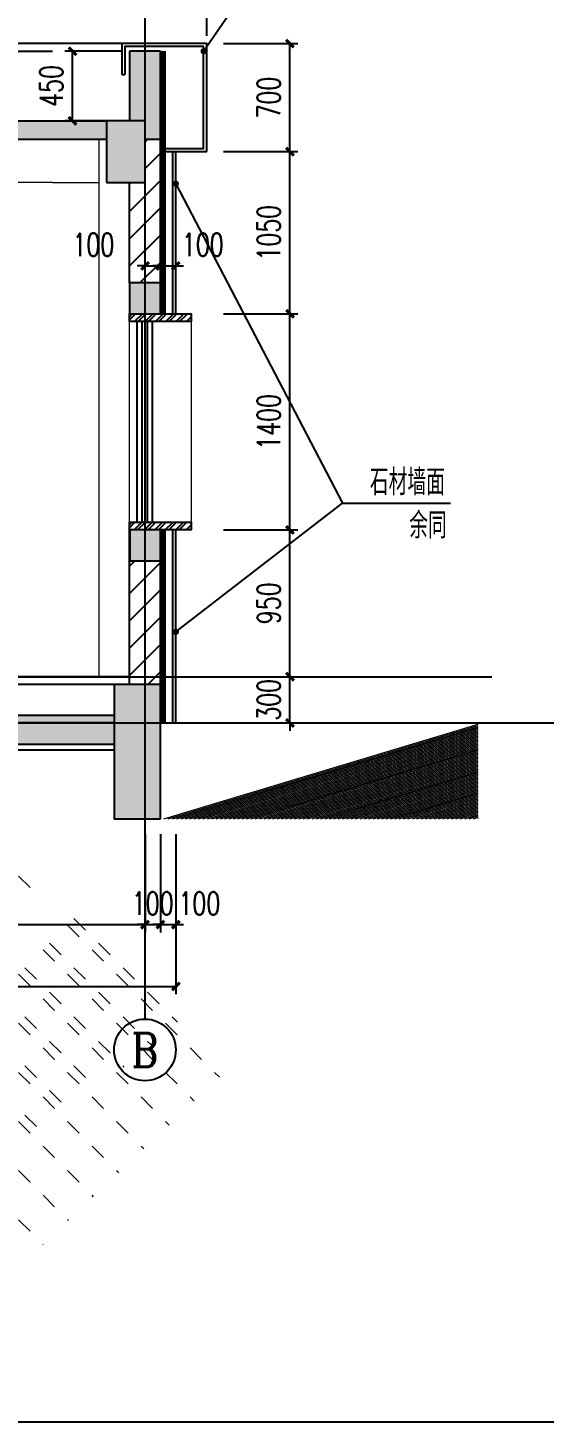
# Model space of a CAD drawing. Extents: x -4210259 to 293730, y -7499 to 868879.
# Drawn here: x -2313170 to -2309822, y 512410 to 521439 of the extents above; entities that cross this region are included whole.
import ezdxf
from ezdxf.enums import TextEntityAlignment as Align

# ---------------------------------------------------------------- set-up
doc = ezdxf.new("R2010")
doc.units = 0
doc.header["$LTSCALE"] = 1000
doc.header["$MEASUREMENT"] = 0
doc.linetypes.add('DOTE', pattern=[2.4200000000000004, 2, -0.2, 0.02, -0.2])
doc.layers.get('Defpoints').update_dxf_attribs({"color": 210})
for name, color, linetype in [('A-AXIS-D', 1, 'Continuous'), ('A-AXIS-DOTE', 14, 'DOTE'), ('A-AXIS-DP', 126, 'Continuous'), ('A-COLS', 6, 'Continuous'), ('A-CURTAIN', 134, 'Continuous'), ('A-HATCH-1', 252, 'Continuous'), ('A-HATCH-2', 251, 'Continuous'), ('A-LIN-V', 9, 'Continuous'), ('A-SFCE', 30, 'Continuous'), ('A-WINDOW', 140, 'Continuous'), ('AS-COLN', 6, 'Continuous'), ('AS-WALL', 40, 'Continuous'), ('DIM_SYMB', 3, 'Continuous'), ('PUB_HATCH', 8, 'Continuous'), ('PUB_TEXT', 7, 'Continuous')]:
    doc.layers.add(name, color=color, linetype=linetype)
doc.layers.add('A-WALL-HATCH', color=8, linetype='Continuous', lineweight=13)
doc.styles.add('_TCH_AXIS', font='COMPLEX', dxfattribs={"bigfont": 'GBCBIG'})
doc.styles.add('_TCH_DIM', font='SIMPLEX', dxfattribs={"bigfont": 'GBCBIG'})
doc.styles.add('_TCH_DIM_T3', font='SIMPLEX', dxfattribs={"width": 0.7058823529411765, "bigfont": 'GBCBIG'})
doc.dimstyles.new('_TCH_ARCH&&50', dxfattribs={"dimtxt": 148.75, "dimasz": 50, "dimexe": 50, "dimexo": 50, "dimgap": 63.12500000000001, "dimtad": 1, "dimdec": 0, "dimzin": 0, "dimdsep": 46, "dimtxsty": '_TCH_DIM_T3', "dimblk": 'ARCHTICK', "dimcen": 0.09, "dimclrt": 7, "dimazin": 2, "dimtfac": 1, "dimtdec": 0, "dimtix": 1, "dimtmove": 2, "dimatfit": 3, "dimfxl": 0, "dimtolj": 1, "dimtzin": 0, "dimarcsym": 0})
pattern_1 = [(45, (0, 89.755675), (-88.3883830036575, 88.3883830036575), [])]

# ---------------------------------------------------------------- blocks, each defined once
blk = doc.blocks.new('_ArchTick')
at = {"color": 0, "linetype": 'ByBlock', "const_width": 0.4}
blk.add_lwpolyline([(-0.5, -0.5), (0.5, 0.5)], dxfattribs=at)
blk = doc.blocks.new('*D635')
at = {"layer": 'A-AXIS-DP', "color": 0, "lineweight": -2}
for p, q in [((-2311900.000000001, 521337.4520265248), (-2311420.000000001, 521337.4520265248)), ((-2311470.000000001, 520637.4520265248), (-2311470.000000001, 521337.4520265248)), ((-2311900.000000001, 520637.4520265248), (-2311420.000000001, 520637.4520265248))]:
    blk.add_line(p, q, dxfattribs=at)
at = {"layer": 'Defpoints', "color": 0}
for p in [(-2311950.000000001, 521337.4520265248), (-2311470.000000001, 521337.4520265248), (-2311950.000000001, 520637.4520265248)]:
    blk.add_point(p, dxfattribs=at)
at = {"layer": 'A-AXIS-DP', "color": 0, "lineweight": -2, "xscale": 50, "yscale": 50, "zscale": 50}
for p, rotation in [((-2311470.000000001, 521337.4520265248), 90), ((-2311470.000000001, 520637.4520265248), 270)]:
    blk.add_blockref('_ArchTick', p, dxfattribs=dict(at, rotation=rotation))
at = {"layer": 'A-AXIS-DP', "color": 7, "insert": (-2311607.5, 520987.4520265253), "char_height": 148.75, "attachment_point": 5, "rotation": 90, "style": '_TCH_DIM_T3'}
blk.add_mtext('\\A1;700', dxfattribs=at)
blk = doc.blocks.new('*D636')
at = {"layer": 'A-AXIS-DP', "color": 0, "lineweight": -2}
for p, q in [((-2311900.000000001, 520637.4520265248), (-2311420.000000001, 520637.4520265248)), ((-2311470.000000001, 519587.4520265799), (-2311470.000000001, 520637.4520265248)), ((-2311900.000000001, 519587.4520265799), (-2311420.000000001, 519587.4520265799))]:
    blk.add_line(p, q, dxfattribs=at)
at = {"layer": 'Defpoints', "color": 0}
for p in [(-2311950.000000001, 520637.4520265248), (-2311470.000000001, 520637.4520265248), (-2311950.000000001, 519587.4520265799)]:
    blk.add_point(p, dxfattribs=at)
at = {"layer": 'A-AXIS-DP', "color": 0, "lineweight": -2, "xscale": 50, "yscale": 50, "zscale": 50}
for p, rotation in [((-2311470.000000001, 520637.4520265248), 90), ((-2311470.000000001, 519587.4520265799), 270)]:
    blk.add_blockref('_ArchTick', p, dxfattribs=dict(at, rotation=rotation))
at = {"layer": 'A-AXIS-DP', "color": 7, "insert": (-2311607.5, 520112.4520265529), "char_height": 148.75, "attachment_point": 5, "rotation": 90, "style": '_TCH_DIM_T3'}
blk.add_mtext('\\A1;1050', dxfattribs=at)
blk = doc.blocks.new('*D637')
at = {"layer": 'A-AXIS-DP', "color": 0, "lineweight": -2}
for p, q in [((-2311900.000000001, 519587.4520265799), (-2311420.000000001, 519587.4520265799)), ((-2311470.000000001, 518187.4520252013), (-2311470.000000001, 519587.4520265799)), ((-2311900.000000001, 518187.4520252013), (-2311420.000000001, 518187.4520252013))]:
    blk.add_line(p, q, dxfattribs=at)
at = {"layer": 'Defpoints', "color": 0}
for p in [(-2311950.000000001, 519587.4520265799), (-2311470.000000001, 519587.4520265799), (-2311950.000000001, 518187.4520252013)]:
    blk.add_point(p, dxfattribs=at)
at = {"layer": 'A-AXIS-DP', "color": 0, "lineweight": -2, "xscale": 50, "yscale": 50, "zscale": 50}
for p, rotation in [((-2311470.000000001, 519587.4520265799), 90), ((-2311470.000000001, 518187.4520252013), 270)]:
    blk.add_blockref('_ArchTick', p, dxfattribs=dict(at, rotation=rotation))
at = {"layer": 'A-AXIS-DP', "color": 7, "insert": (-2311607.5, 518887.4520258912), "char_height": 148.75, "attachment_point": 5, "rotation": 90, "style": '_TCH_DIM_T3'}
blk.add_mtext('\\A1;1400', dxfattribs=at)
blk = doc.blocks.new('*D638')
at = {"layer": 'A-AXIS-DP', "color": 0, "lineweight": -2}
for p, q in [((-2311900.000000001, 518187.4520252013), (-2311420.000000001, 518187.4520252013)), ((-2311470.000000001, 517237.4520265248), (-2311470.000000001, 518187.4520252013)), ((-2311900.000000001, 517237.4520265248), (-2311420.000000001, 517237.4520265248))]:
    blk.add_line(p, q, dxfattribs=at)
at = {"layer": 'Defpoints', "color": 0}
for p in [(-2311950.000000001, 518187.4520252013), (-2311470.000000001, 518187.4520252013), (-2311950.000000001, 517237.4520265248)]:
    blk.add_point(p, dxfattribs=at)
at = {"layer": 'A-AXIS-DP', "color": 0, "lineweight": -2, "xscale": 50, "yscale": 50, "zscale": 50}
for p, rotation in [((-2311470.000000001, 518187.4520252013), 90), ((-2311470.000000001, 517237.4520265248), 270)]:
    blk.add_blockref('_ArchTick', p, dxfattribs=dict(at, rotation=rotation))
at = {"layer": 'A-AXIS-DP', "color": 7, "insert": (-2311607.5, 517712.4520258636), "char_height": 148.75, "attachment_point": 5, "rotation": 90, "style": '_TCH_DIM_T3'}
blk.add_mtext('\\A1;950', dxfattribs=at)
blk = doc.blocks.new('*D639')
at = {"layer": 'A-AXIS-DP', "color": 0, "lineweight": -2}
for p, q in [((-2311470.000000001, 517237.4520265248), (-2311470.000000001, 517287.4520265248)), ((-2311900.000000001, 517237.4520265248), (-2311420.000000001, 517237.4520265248)), ((-2311470.000000001, 516937.4520265248), (-2311470.000000001, 517237.4520265248)), ((-2311900.000000001, 516937.4520265248), (-2311420.000000001, 516937.4520265248)), ((-2311470.000000001, 516937.4520265248), (-2311470.000000001, 516887.4520265248))]:
    blk.add_line(p, q, dxfattribs=at)
at = {"layer": 'Defpoints', "color": 0}
for p in [(-2311950.000000001, 517237.4520265248), (-2311470.000000001, 517237.4520265248), (-2311950.000000001, 516937.4520265248)]:
    blk.add_point(p, dxfattribs=at)
at = {"layer": 'A-AXIS-DP', "color": 0, "lineweight": -2, "xscale": 50, "yscale": 50, "zscale": 50}
for p, rotation in [((-2311470.000000001, 517237.4520265248), 270), ((-2311470.000000001, 516937.4520265248), 90)]:
    blk.add_blockref('_ArchTick', p, dxfattribs=dict(at, rotation=rotation))
at = {"layer": 'A-AXIS-DP', "color": 7, "insert": (-2311607.5, 517087.4520265253), "char_height": 148.75, "attachment_point": 5, "rotation": 90, "style": '_TCH_DIM_T3'}
blk.add_mtext('\\A1;300', dxfattribs=at)
blk = doc.blocks.new('*D640')
at = {"layer": 'A-AXIS-DP', "color": 0, "lineweight": -2}
for p, q in [((-2312560.000007629, 521287.4520265248), (-2312930.000015259, 521287.4520265248)), ((-2312880.000015259, 520837.4520265248), (-2312880.000015259, 521287.4520265248)), ((-2312560.000007629, 520837.4520265248), (-2312930.000015259, 520837.4520265248))]:
    blk.add_line(p, q, dxfattribs=at)
at = {"layer": 'Defpoints', "color": 0}
for p in [(-2312880.000015259, 521287.4520265248), (-2312510.000007629, 521287.4520265248), (-2312510.000007629, 520837.4520265248)]:
    blk.add_point(p, dxfattribs=at)
at = {"layer": 'A-AXIS-DP', "color": 0, "lineweight": -2, "xscale": 50, "yscale": 50, "zscale": 50}
for p, rotation in [((-2312880.000015259, 521287.4520265248), 90), ((-2312880.000015259, 520837.4520265248), 270)]:
    blk.add_blockref('_ArchTick', p, dxfattribs=dict(at, rotation=rotation))
at = {"layer": 'A-AXIS-DP', "color": 7, "insert": (-2313017.500015258, 521062.4520265253), "char_height": 148.75, "attachment_point": 5, "rotation": 90, "style": '_TCH_DIM_T3'}
blk.add_mtext('\\A1;450', dxfattribs=at)
blk = doc.blocks.new('*D641')
at = {"layer": 'A-AXIS-DP', "color": 0, "lineweight": -2}
for p, q in [((-2312410.000007629, 519897.452026725), (-2312460.000007629, 519897.452026725)), ((-2312410.000007629, 519657.4520265246), (-2312410.000007629, 519947.452026725)), ((-2312410.000007629, 519897.452026725), (-2312310.000007628, 519897.452026725)), ((-2312310.000007628, 519657.4520265246), (-2312310.000007628, 519947.452026725)), ((-2312310.000007628, 519897.452026725), (-2312260.000007628, 519897.452026725))]:
    blk.add_line(p, q, dxfattribs=at)
at = {"layer": 'Defpoints', "color": 0}
for p in [(-2312310.000007628, 519897.452026725), (-2312410.000007629, 519607.4520265246), (-2312310.000007628, 519607.4520265246)]:
    blk.add_point(p, dxfattribs=at)
at = {"layer": 'A-AXIS-DP', "color": 0, "lineweight": -2, "xscale": 50, "yscale": 50, "zscale": 50}
blk.add_blockref('_ArchTick', (-2312410.000007629, 519897.452026725), dxfattribs=at)
at = {"layer": 'A-AXIS-DP', "color": 0, "lineweight": -2, "xscale": 50, "yscale": 50, "zscale": 50, "rotation": 180}
blk.add_blockref('_ArchTick', (-2312310.000007628, 519897.452026725), dxfattribs=at)
at = {"layer": 'A-AXIS-DP', "color": 7, "insert": (-2312745.000015258, 520034.952026725), "char_height": 148.75, "attachment_point": 5, "style": '_TCH_DIM_T3'}
blk.add_mtext('\\A1;100', dxfattribs=at)
blk = doc.blocks.new('*D642')
at = {"layer": 'A-AXIS-DP', "color": 0, "lineweight": -2}
for p, q in [((-2312310.000007628, 519897.452026725), (-2312360.000007628, 519897.452026725)), ((-2312310.000007628, 519657.4520265246), (-2312310.000007628, 519947.452026725)), ((-2312310.000007628, 519897.452026725), (-2312210.000007615, 519897.452026725)), ((-2312210.000007615, 519657.4520265246), (-2312210.000007615, 519947.452026725)), ((-2312210.000007615, 519897.452026725), (-2312160.000007615, 519897.452026725))]:
    blk.add_line(p, q, dxfattribs=at)
at = {"layer": 'Defpoints', "color": 0}
for p in [(-2312210.000007615, 519897.452026725), (-2312310.000007628, 519607.4520265246), (-2312210.000007615, 519607.4520265246)]:
    blk.add_point(p, dxfattribs=at)
at = {"layer": 'A-AXIS-DP', "color": 0, "lineweight": -2, "xscale": 50, "yscale": 50, "zscale": 50}
blk.add_blockref('_ArchTick', (-2312310.000007628, 519897.452026725), dxfattribs=at)
at = {"layer": 'A-AXIS-DP', "color": 0, "lineweight": -2, "xscale": 50, "yscale": 50, "zscale": 50, "rotation": 180}
blk.add_blockref('_ArchTick', (-2312210.000007615, 519897.452026725), dxfattribs=at)
at = {"layer": 'A-AXIS-DP', "color": 7, "insert": (-2312035.000007615, 520034.952026725), "char_height": 148.75, "attachment_point": 5, "style": '_TCH_DIM_T3'}
blk.add_mtext('\\A1;100', dxfattribs=at)
blk = doc.blocks.new('*D643')
at = {"layer": 'A-AXIS-DP', "color": 0, "lineweight": -2}
for p, q in [((-2312410.000007629, 521387.4520268087), (-2312410.000007629, 521800.0000000001)), ((-2312010.000007615, 521387.4520268087), (-2312010.000007615, 521800.0000000001)), ((-2312410.000007629, 521750.0000000001), (-2312010.000007615, 521750.0000000001))]:
    blk.add_line(p, q, dxfattribs=at)
at = {"layer": 'Defpoints', "color": 0}
for p in [(-2312010.000007615, 521750.0000000001), (-2312410.000007629, 521337.4520268087), (-2312010.000007615, 521337.4520268087)]:
    blk.add_point(p, dxfattribs=at)
at = {"layer": 'A-AXIS-DP', "color": 0, "lineweight": -2, "xscale": 50, "yscale": 50, "zscale": 50, "rotation": 180}
blk.add_blockref('_ArchTick', (-2312410.000007629, 521750.0000000001), dxfattribs=at)
at = {"layer": 'A-AXIS-DP', "color": 0, "lineweight": -2, "xscale": 50, "yscale": 50, "zscale": 50}
blk.add_blockref('_ArchTick', (-2312010.000007615, 521750.0000000001), dxfattribs=at)
at = {"layer": 'A-AXIS-DP', "color": 7, "insert": (-2312210.000007622, 521887.5000000001), "char_height": 148.75, "attachment_point": 5, "style": '_TCH_DIM_T3'}
blk.add_mtext('\\A1;400', dxfattribs=at)
blk = doc.blocks.new('*D659')
at = {"layer": 'A-AXIS-D', "color": 0, "lineweight": -2}
for p, q in [((-2317310.000007629, 516217.4520265246), (-2317310.000007629, 515181.5009423876)), ((-2312210.000007615, 516217.4520265246), (-2312210.000007615, 515181.5009423876)), ((-2317310.000007629, 515231.5009423876), (-2312210.000007615, 515231.5009423876))]:
    blk.add_line(p, q, dxfattribs=at)
at = {"layer": 'Defpoints', "color": 0}
for p in [(-2317310.000007629, 516267.4520265246), (-2312210.000007615, 516267.4520265246), (-2312210.000007615, 515231.5009423876)]:
    blk.add_point(p, dxfattribs=at)
at = {"layer": 'A-AXIS-D', "color": 0, "lineweight": -2, "xscale": 50, "yscale": 50, "zscale": 50, "rotation": 180}
blk.add_blockref('_ArchTick', (-2317310.000007629, 515231.5009423876), dxfattribs=at)
at = {"layer": 'A-AXIS-D', "color": 0, "lineweight": -2, "xscale": 50, "yscale": 50, "zscale": 50}
blk.add_blockref('_ArchTick', (-2312210.000007615, 515231.5009423876), dxfattribs=at)
at = {"layer": 'A-AXIS-D', "color": 7, "insert": (-2314760.000007622, 515369.0009423876), "char_height": 148.75, "attachment_point": 5, "style": '_TCH_DIM_T3'}
blk.add_mtext('\\A1;5100', dxfattribs=at)
blk = doc.blocks.new('*D660')
at = {"layer": 'A-AXIS-D', "color": 0, "lineweight": -2}
for p, q in [((-2312310.22541809, 516217.4520265246), (-2312310.22541809, 515581.5009423876)), ((-2312210.000007615, 516217.4520265246), (-2312210.000007615, 515581.5009423876)), ((-2312310.22541809, 515631.5009423876), (-2312360.22541809, 515631.5009423876)), ((-2312310.22541809, 515631.5009423876), (-2312210.000007615, 515631.5009423876)), ((-2312210.000007615, 515631.5009423876), (-2312160.000007615, 515631.5009423876))]:
    blk.add_line(p, q, dxfattribs=at)
at = {"layer": 'Defpoints', "color": 0}
for p in [(-2312310.22541809, 516267.4520265246), (-2312210.000007615, 516267.4520265246), (-2312210.000007615, 515631.5009423876)]:
    blk.add_point(p, dxfattribs=at)
at = {"layer": 'A-AXIS-D', "color": 0, "lineweight": -2, "xscale": 50, "yscale": 50, "zscale": 50}
blk.add_blockref('_ArchTick', (-2312310.22541809, 515631.5009423876), dxfattribs=at)
at = {"layer": 'A-AXIS-D', "color": 0, "lineweight": -2, "xscale": 50, "yscale": 50, "zscale": 50, "rotation": 180}
blk.add_blockref('_ArchTick', (-2312210.000007615, 515631.5009423876), dxfattribs=at)
at = {"layer": 'A-AXIS-D', "color": 7, "insert": (-2312057.500007615, 515769.0009423876), "char_height": 148.75, "attachment_point": 5, "style": '_TCH_DIM_T3'}
blk.add_mtext('\\A1;100', dxfattribs=at)
blk = doc.blocks.new('*D661')
at = {"layer": 'A-AXIS-D', "color": 0, "lineweight": -2}
for p, q in [((-2312410.000007629, 516217.4520265246), (-2312410.000007629, 515581.5009423876)), ((-2312310.22541809, 516217.4520265246), (-2312310.22541809, 515581.5009423876)), ((-2312410.000007629, 515631.5009423876), (-2312460.000007629, 515631.5009423876)), ((-2312410.000007629, 515631.5009423876), (-2312310.22541809, 515631.5009423876)), ((-2312310.22541809, 515631.5009423876), (-2312260.22541809, 515631.5009423876))]:
    blk.add_line(p, q, dxfattribs=at)
at = {"layer": 'Defpoints', "color": 0}
for p in [(-2312410.000007629, 516267.4520265246), (-2312310.22541809, 516267.4520265246), (-2312310.22541809, 515631.5009423876)]:
    blk.add_point(p, dxfattribs=at)
at = {"layer": 'A-AXIS-D', "color": 0, "lineweight": -2, "xscale": 50, "yscale": 50, "zscale": 50}
blk.add_blockref('_ArchTick', (-2312410.000007629, 515631.5009423876), dxfattribs=at)
at = {"layer": 'A-AXIS-D', "color": 0, "lineweight": -2, "xscale": 50, "yscale": 50, "zscale": 50, "rotation": 180}
blk.add_blockref('_ArchTick', (-2312310.22541809, 515631.5009423876), dxfattribs=at)
at = {"layer": 'A-AXIS-D', "color": 7, "insert": (-2312360.11271286, 515769.0009423876), "char_height": 148.75, "attachment_point": 5, "style": '_TCH_DIM_T3'}
blk.add_mtext('\\A1;100', dxfattribs=at)
blk = doc.blocks.new('*D662')
at = {"layer": 'A-AXIS-D', "color": 0, "lineweight": -2}
for p, q in [((-2317210.000007628, 516217.4520265246), (-2317210.000007628, 515581.5009423876)), ((-2312410.000007629, 516217.4520265246), (-2312410.000007629, 515581.5009423876)), ((-2317210.000007628, 515631.5009423876), (-2312410.000007629, 515631.5009423876))]:
    blk.add_line(p, q, dxfattribs=at)
at = {"layer": 'Defpoints', "color": 0}
for p in [(-2317210.000007628, 516267.4520265246), (-2312410.000007629, 516267.4520265246), (-2312410.000007629, 515631.5009423876)]:
    blk.add_point(p, dxfattribs=at)
at = {"layer": 'A-AXIS-D', "color": 0, "lineweight": -2, "xscale": 50, "yscale": 50, "zscale": 50, "rotation": 180}
blk.add_blockref('_ArchTick', (-2317210.000007628, 515631.5009423876), dxfattribs=at)
at = {"layer": 'A-AXIS-D', "color": 0, "lineweight": -2, "xscale": 50, "yscale": 50, "zscale": 50}
blk.add_blockref('_ArchTick', (-2312410.000007629, 515631.5009423876), dxfattribs=at)
at = {"layer": 'A-AXIS-D', "color": 7, "insert": (-2314810.000007629, 515769.0009423876), "char_height": 148.75, "attachment_point": 5, "style": '_TCH_DIM_T3'}
blk.add_mtext('\\A1;4800', dxfattribs=at)
blk = doc.blocks.new('99平面图例外参$0$$LinePat$夹层保温1')
at = {"color": 0}
for p, q in [((0, 0), (96.00000000000546, 0)), ((0, -50), (96.00000000000546, -50)), ((0, -100), (96.00000000000546, -50)), ((96.00000000000546, -100), (0, -50)), ((0, -100), (96.00000000000546, -100)), ((0, -150), (96.00000000000546, -150))]:
    blk.add_line(p, q, dxfattribs=at)
blk = doc.blocks.new('_FZH')
blk.add_lwpolyline([(-0.5, -0.5), (0.5, -0.5), (0.5, 0.5), (-0.5, 0.5)], close=True)
at = {"layer": 'PUB_HATCH'}
blk.add_solid([(-0.5, -0.5), (0.5, -0.5), (-0.5, 0.5), (0.5, 0.5)], dxfattribs=at)

msp = doc.modelspace()

# ---------------------------------------------------------------- hatches: boundary and pattern name
at = {"layer": 'A-HATCH-1'}
h = msp.add_hatch(dxfattribs=at)
h.set_pattern_fill('混凝土', color=256, scale=20)
h.set_pattern_definition([(49.99999999999999, (-40602123033.27579, -3385484342.547974), (143.4520365201507, -12.55042699651902), [15, -165]), (355, (-40602123033.27579, -3385484342.547974), (-27.7502667226, 150.4384267400024), [12, -132]), (100.4514, (-40602123021.32146, -3385484343.593842), (115.7018763428043, 137.8879084121907), [12.748038, -140.2284224]), (46.18420000000001, (-40602123033.27579, -3385484302.547974), (213.4482097251289, -33.10380286580362), [22.5, -247.5]), (96.6356, (-40602123015.48845, -3385484305.306635), (186.9325411097407, 194.8235741800883), [19.1220576, -210.3426]), (351.1842, (-40602123033.27579, -3385484302.547974), (186.9323890267254, 194.8237201850649), [18, -198]), (21, (-40602123013.27579, -3385484312.547974), (119.3814104236923, -80.52377813306776), [15, -165]), (326.0000000000001, (-40602123013.27579, -3385484312.547974), (48.66306638431634, 145.0300090093706), [12, -132]), (71.4514, (-40602123003.32735, -3385484319.258295), (168.044525716298, 64.50609934199048), [12.748038, -140.2284224]), (37.50000000000001, (-40602123033.27579, -3385484342.547974), (2.431971063458134, 66.5787707662623), [0, -130.4, 0, -134, 0, -132.5]), (7.499999999999999, (-40602123033.27579, -3385484342.547974), (52.61390748842972, 78.88234237647205), [0, -76.39999999999999, 0, -127.4, 0, -50.5]), (327.5, (-40602123077.87579, -3385484342.547974), (106.7644872344818, -4.510974346875951), [0, -50, 0, -156, 0, -207]), (317.5, (-40602123097.87579, -3385484342.547974), (116.6372338684772, 20.02099646646354), [0, -65, 0, -103.6, 0, -147])])
h.paths.add_polyline_path([(-2317060, 516797.4520265246), (-2317060, 516987.4520265246), (-2313010.000007629, 516987.4520265246), (-2313010.000007629, 516797.4520265246)])
h.paths.add_polyline_path([(-2312410.000007628, 516797.4520265246), (-2312410.000007628, 516987.4520265246), (-2313010.000007629, 516987.4520265246), (-2313010.000007629, 516797.4520265246)])
at = {"layer": 'A-HATCH-2'}
h = msp.add_hatch(dxfattribs=at)
h.set_pattern_fill('ANSI32', color=256, scale=10)
h.set_pattern_definition([(45, (-1.225410460494459, -5.820766091346741e-11), (-33.67596045400933, 33.67596045400933), []), (45, (21.2252395395044, -5.820766091346741e-11), (-33.67596045400933, 33.67596045400933), [])])
edge = h.paths.add_edge_path()
edge.add_line((-2312411.22541809, 519587.4520252075), (-2312111.22541809, 519587.4520252075))
edge.add_line((-2312111.22541809, 519587.4520252075), (-2312111.22541809, 519537.4520252075))
edge.add_line((-2312111.22541809, 519537.4520252075), (-2312511.225418081, 519537.4520252085))
edge.add_line((-2312511.225418081, 519537.4520252085), (-2312511.225418081, 519587.4520252009))
h.paths.add_polyline_path([(-2312511.225418081, 518237.4520251943), (-2312111.22541809, 518237.4520252009), (-2312111.22541809, 518187.4520252009), (-2312511.225418081, 518187.4520252019)])
at = {"layer": 'A-WALL-HATCH'}
h = msp.add_hatch(dxfattribs=at)
h.set_pattern_fill('夯实土壤', color=256, scale=40)
h.set_pattern_definition([(45, (-40602123200.57701, -3385484292.547974), (-158.9576044107359, 158.9576044107359), []), (45, (-40602123116.57701, -3385484292.547974), (-158.9576044107359, 158.9576044107359), []), (45, (-40602123032.57701, -3385484292.547974), (-158.9576044107359, 158.9576044107359), []), (135, (-40602123200.57701, -3385484292.547974), (-158.9576044107359, -158.9576044107359), [106, -118.8]), (135, (-40602123158.57701, -3385484250.547974), (-158.9576044107359, -158.9576044107359), [106, -118.8]), (135, (-40602123116.57701, -3385484208.547974), (-158.9576044107359, -158.9576044107359), [106, -118.8])])
h.paths.add_polyline_path([(-2317008.774597163, 516762.4520261625), (-2313224.501220697, 516762.4520261625), (-2313224.501220697, 516317.4520265245), (-2317008.774597162, 516317.4520265246)])
h.paths.add_polyline_path([(-2319121.22541809, 516937.4520265246), (-2317308.774597168, 516937.4520265246), (-2317308.774597168, 516317.4520265246), (-2319121.22541809, 516317.4520265246)])
h.paths.add_polyline_path([(-2312611.22541809, 516317.4520265246), (-2312611.225418079, 516762.4520262777), (-2313224.501220698, 516762.4520262777), (-2313224.501220697, 516317.4520265246)])
h.paths.add_polyline_path([(-2310250, 516317.4520265246), (-2310250, 516937.4520265244), (-2312311.22541809, 516937.4520265246), (-2312311.22541809, 516317.4520265246)])
at = {"layer": 'PUB_HATCH'}
for points in [[(-2312510.000007628, 520837.4520274783), (-2312410.000007628, 520837.4520274783), (-2312410.000007628, 520717.4520269097), (-2312310.000007628, 520717.4520269097), (-2312310.000007628, 521287.4520265246), (-2312510.000007628, 521287.4520265246)], [(-2317060.000007629, 520837.4520265246), (-2317060.000007629, 520717.4520265246), (-2312660.000007628, 520717.4520265246), (-2312660.000007628, 520837.4520265246)]]:
    msp.add_hatch(color=256, dxfattribs=at).paths.add_polyline_path(points)
h = msp.add_hatch(dxfattribs=at)
h.set_pattern_fill('普通砖', color=256, scale=50, style=0)
h.set_pattern_definition(pattern_1)
h.paths.add_polyline_path([(-2312410.000007628, 520717.4520265245), (-2312410.000007628, 520437.4520274783), (-2312510.000007628, 520437.4520274783), (-2312510.000007627, 519787.4520267592), (-2312310.000007629, 519787.4520267592), (-2312310.000007629, 520717.4520265245)])
h = msp.add_hatch(dxfattribs=at)
h.set_pattern_fill('普通砖', color=256, scale=50, style=0)
h.set_pattern_definition(pattern_1)
h.paths.add_polyline_path([(-2312310.000007629, 517987.452025553), (-2312508.774596963, 517987.452025553), (-2312508.774596963, 518187.4520250435), (-2312510.000007629, 518187.4520250435), (-2312510.000007629, 517187.4520263671), (-2312310.000007629, 517187.4520263671)])

# ---------------------------------------------------------------- linework, layer by layer
at = {"layer": 'A-AXIS-D'}
msp.add_circle((-2312410.599807739, 514820.451395669), 200, dxfattribs=at)
at = {"layer": 'A-AXIS-DOTE', "ltscale": 30}
for p, q in [((-2312410.000007629, 515020.4504963547), (-2312410.000007629, 521907.4520265251)), ((-2320506.724205017, 521287.4520265246), (-2313010.000007629, 521287.4520265246)), ((-2320506.724205017, 520837.4520265246), (-2313010.000007629, 520837.4520265246)), ((-2320506.724205017, 517237.4520265246), (-2310160, 517237.4520265246))]:
    msp.add_line(p, q, dxfattribs=at)
at = {"layer": 'A-AXIS-DOTE'}
msp.add_line((-2320506.724205017, 516937.4520265246), (-2310160, 516937.4520265246), dxfattribs=at)
at = {"layer": 'A-CURTAIN'}
msp.add_line((-2312560.000015258, 521137.4520265246), (-2312540.000015258, 521137.4520265246), dxfattribs=at)
for points in [[(-2312010.000007615, 520637.4520268088), (-2312010.000007615, 521337.4520268087), (-2312560.000015258, 521337.4520268087), (-2312560.000015258, 521137.4520265246)], [(-2312310.000007601, 520657.4520268111), (-2312030.000007615, 520657.452026812), (-2312030.000007615, 521317.4520268087), (-2312540.000015258, 521317.4520268087), (-2312540.000015258, 521137.4520265246)], [(-2312310.000007601, 520637.4520268113), (-2312010.000007615, 520637.452026812)], [(-2312230.000007615, 519587.452025201), (-2312230.000007615, 520637.4520268123)], [(-2312210.000007615, 519587.452025201), (-2312210.000007615, 520637.4520268123)], [(-2312230.000007615, 516937.4520265246), (-2312230.000007615, 518187.452025201)], [(-2312210.000007615, 516937.4520265246), (-2312210.000007615, 518187.452025201)]]:
    msp.add_lwpolyline(points, dxfattribs=at)
at = {"layer": 'A-LIN-V'}
msp.add_lwpolyline([(-2327650, 526270), (-2279870, 526270), (-2279870, 512410), (-2327650, 512410)], close=True, dxfattribs=at)
msp.add_lwpolyline([(-2312560.000015258, 521337.4520265246), (-2317060, 521337.4520265246)], dxfattribs=at)
at = {"layer": 'A-SFCE'}
for p, q in [((-2312610.000007628, 517187.4520270387), (-2317210.000007624, 517187.4520265246)), ((-2313010.000007629, 517237.452026994), (-2317110.000007628, 517237.452026994)), ((-2312510.000007629, 517237.4520265246), (-2313060, 517237.4520265246)), ((-2333566.724205017, 516937.4520265245), (-2279870, 516937.4520265247)), ((-2317310.000007629, 516987.4520265246), (-2312611.22541809, 516987.4520265245)), ((-2312611.22541809, 516937.4520265245), (-2317310.000007629, 516937.4520265246)), ((-2317310.000007629, 516937.4520265246), (-2312611.22541809, 516937.4520265245)), ((-2312310.000007628, 516937.4520270014), (-2310250, 516937.4520270014)), ((-2312611.22541809, 516762.4520262937), (-2317310.000007629, 516762.4520260477))]:
    msp.add_line(p, q, dxfattribs=at)
msp.add_lwpolyline([(-2312611.22541809, 516797.4520265246), (-2317310.000007629, 516797.4520265246)], dxfattribs=at)
at = {"layer": 'A-WALL-HATCH'}
for p, q in [((-2312710.000007628, 520717.4520265246), (-2312710.000007628, 517237.4520265246)), ((-2313010.00000763, 520437.4520265246), (-2316910.000015259, 520437.4520265246)), ((-2313010.000007629, 520437.452027011), (-2312710.000007629, 520437.4520269824)), ((-2312511.225418081, 518237.4520251943), (-2312511.225418078, 519537.4520252085)), ((-2312110.000007629, 519537.4520252076), (-2312110.000007629, 518237.4520252009))]:
    msp.add_line(p, q, dxfattribs=at)
at = {"layer": 'A-WINDOW'}
for p, q in [((-2312461.225418081, 518237.4520251943), (-2312461.225418077, 519537.4520252085)), ((-2312428.225418081, 518237.4520251942), (-2312428.225418077, 519537.4520252084)), ((-2312394.225418081, 518237.4520251941), (-2312394.225418077, 519537.4520252083)), ((-2312361.225418081, 518237.452025194), (-2312361.225418077, 519537.4520252082))]:
    msp.add_line(p, q, dxfattribs=at)
for points in [[(-2312411.22541809, 519587.4520252075), (-2312111.22541809, 519587.4520252075), (-2312111.22541809, 519537.4520252075), (-2312511.225418081, 519537.4520252085), (-2312511.225418081, 519587.4520252009)], [(-2312511.225418081, 518237.4520251943), (-2312111.22541809, 518237.4520252009), (-2312111.22541809, 518187.4520252009), (-2312511.225418081, 518187.4520252019), (-2312511.225418081, 518237.4520251943)]]:
    msp.add_lwpolyline(points, dxfattribs=at)
at = {"layer": 'AS-COLN'}
for p, q in [((-2312510.000007628, 521287.4520265246), (-2312510.00000739, 520837.4520273438)), ((-2312310.000007628, 521287.4520265246), (-2312510.000007628, 521287.4520265246)), ((-2312310.000007628, 521287.4520265246), (-2312310.000007628, 520717.4520269097)), ((-2317060.000007934, 520837.4520265058), (-2312660.000007628, 520837.4520265246)), ((-2317060.000007934, 520717.452026561), (-2312660.000007628, 520717.4520265246)), ((-2312410.000007934, 520717.4520269097), (-2312310.000007628, 520717.4520269097))]:
    msp.add_line(p, q, dxfattribs=at)
at = {"layer": 'AS-WALL'}
for p, q in [((-2312310.000007787, 519787.4520275039), (-2312310.000007629, 520717.4520265245)), ((-2312510.000007769, 519787.4520275039), (-2312510.00000765, 520437.4520273437)), ((-2312510.000007629, 517187.4520263671), (-2312510.000007629, 518187.4520250435)), ((-2312510.000007629, 518187.4520250435), (-2312508.774597579, 518187.4520251465)), ((-2312310.000007629, 517187.4520263671), (-2312310.000007558, 517987.4520252732))]:
    msp.add_line(p, q, dxfattribs=at)
at = {"layer": 'DIM_SYMB'}
for p, q in [((-2312030.000015258, 521287.4520265246), (-2311160.000015258, 522550)), ((-2312210, 520430), (-2311130, 518360)), ((-2312210.000015258, 517527.4520265246), (-2311130, 518360)), ((-2311130, 518360), (-2310430, 518360))]:
    msp.add_line(p, q, dxfattribs=at)
at = {"layer": 'DIM_SYMB', "const_width": 20}
for points in [[(-2312035.674150006, 521279.2176962629, 1), (-2312024.32588051, 521295.6863567863, 1)], [(-2312214.625660067, 520438.8658484616, 1), (-2312205.374339933, 520421.1341515384, 1)], [(-2312217.919947162, 517521.346727299, 1), (-2312202.080083354, 517533.5573257502, 1)]]:
    msp.add_lwpolyline(points, format="xyb", close=True, dxfattribs=at)

# ---------------------------------------------------------------- block references
at = {"layer": 'A-COLS'}
for p, xscale, yscale, zscale in [((-2312535.000007628, 520637.4520274783), 250, 400, 400), ((-2312410.000007683, 519687.4520263521), 199.9999998877756, 200.0000008141506, 200.0000008141506), ((-2312408.774597019, 518087.4520259601), 199.9999998877756, 200.0000008141506, 200.0000008141506)]:
    msp.add_blockref('_FZH', p, dxfattribs=dict(at, xscale=xscale, yscale=yscale, zscale=zscale))
at = {"layer": 'A-COLS', "xscale": 870, "yscale": 300, "zscale": 300, "rotation": 90}
msp.add_blockref('_FZH', (-2312460.000007628, 516752.4520265246), dxfattribs=at)
at = {"layer": 'A-HATCH-2', "yscale": 0.2, "zscale": 0.2, "rotation": 270}
for p, xscale in [((-2312280.00000777, 521268.1338430316), -0.2012310607619448), ((-2312280.00000777, 521248.8156611985), -0.2012310607619448), ((-2312280.00000777, 521229.4974793653), -0.2012310607619448), ((-2312280.00000777, 521210.1792975321), -0.2012310607619448), ((-2312280.00000777, 521190.861115699), -0.2012310607619448), ((-2312280.00000777, 521171.5429338659), -0.2012310607619448), ((-2312280.00000777, 521152.2247520327), -0.2012310607619448), ((-2312280.00000777, 521132.9065701995), -0.2012310607619448), ((-2312280.00000777, 521113.5883883664), -0.2012310607619448), ((-2312280.00000777, 521094.2702065333), -0.2012310607619448), ((-2312280.00000777, 521074.9520247001), -0.2012310607619448), ((-2312280.00000777, 521055.633842867), -0.2012310607619448), ((-2312280.00000777, 521036.3156610338), -0.2012310607619448), ((-2312280.00000777, 521016.9974792007), -0.2012310607619448), ((-2312280.00000777, 520997.6792973675), -0.2012310607619448), ((-2312280.00000777, 520978.3611155344), -0.2012310607619448), ((-2312280.00000777, 520959.0429337012), -0.2012310607619448), ((-2312280.00000777, 520939.7247518681), -0.2012310607619448), ((-2312280.00000777, 520920.4065700349), -0.2012310607619448), ((-2312280.00000777, 520901.0883882018), -0.2012310607619448), ((-2312280.00000777, 520881.7702063686), -0.2012310607619448), ((-2312280.00000777, 520862.4520245355), -0.2012310607619448), ((-2312280.00000777, 520843.1338427023), -0.2012310607619448), ((-2312280.00000777, 520823.8156608692), -0.2012310607619448), ((-2312280.00000777, 520804.497479036), -0.2012310607619448), ((-2312280.00000777, 520785.1792972029), -0.2012310607619448), ((-2312280.00000777, 520765.8611153697), -0.2012310607619448), ((-2312280.00000777, 520746.5429335366), -0.2012310607619448), ((-2312280.00000777, 520727.2247517034), -0.2012310607619448), ((-2312280.00000777, 520707.9065698703), -0.2012310607619448), ((-2312280.00000777, 520688.5883880372), -0.2012310607619448), ((-2312280.00000777, 520669.270206204), -0.2012310607619448), ((-2312280.00000777, 520649.9520243708), -0.2012310607619448), ((-2312280.00000777, 520630.6338425377), -0.2012310607619448), ((-2312280.00000777, 520611.3156607046), -0.2012310607619448), ((-2312280.00000777, 520591.9974788714), -0.2012310607619448), ((-2312280.00000777, 520572.6792970382), -0.2012310607619448), ((-2312280.00000777, 520553.3611152051), -0.2012310607619448), ((-2312280.00000777, 520534.042933372), -0.2012310607619448), ((-2312280.00000777, 520514.7247515388), -0.2012310607619448), ((-2312280.00000777, 520495.4065697057), -0.2012310607619448), ((-2312280.00000777, 520476.0883878725), -0.2012310607619448), ((-2312280.00000777, 520456.7702060394), -0.2012310607619448), ((-2312280.00000777, 520437.4520242062), -0.2012310607619448), ((-2312280.00000777, 520418.1338423731), -0.2012310607619448), ((-2312280.00000777, 520398.81566054), -0.2012310607619448), ((-2312280.00000777, 520379.4974787068), -0.2012310607619448), ((-2312280.00000777, 520360.1792968736), -0.2012310607619448), ((-2312280.00000777, 520340.8611150405), -0.2012310607619448), ((-2312280.00000777, 520321.5429332074), -0.2012310607619448), ((-2312280.00000777, 520302.2247513742), -0.2012310607619448), ((-2312280.00000777, 520282.906569541), -0.2012310607619448), ((-2312280.00000777, 520263.5883877079), -0.2012310607619448), ((-2312280.00000777, 520244.2702058748), -0.2012310607619448), ((-2312280.00000777, 520224.9520240416), -0.2012310607619448), ((-2312280.00000777, 520205.6338422085), -0.2012310607619448), ((-2312280.00000777, 520186.3156603753), -0.2012310607619448), ((-2312280.00000777, 520166.9974785422), -0.2012310607619448), ((-2312280.00000777, 520147.679296709), -0.2012310607619448), ((-2312280.00000777, 520128.3611148759), -0.2012310607619448), ((-2312280.00000777, 520109.0429330427), -0.2012310607619448), ((-2312280.00000777, 520089.7247512095), -0.2012310607619448), ((-2312280.00000777, 520070.4065693764), -0.2012310607619448), ((-2312280.00000777, 520051.0883875433), -0.2012310607619448), ((-2312280.00000777, 520031.7702057101), -0.2012310607619448), ((-2312280.00000777, 520012.452023877), -0.2012310607619448), ((-2312280.00000777, 519993.1338420438), -0.2012310607619448), ((-2312280.00000777, 519973.8156602107), -0.2012310607619448), ((-2312280.00000777, 519954.4974783775), -0.2012310607619448), ((-2312280.00000777, 519935.1792965444), -0.2012310607619448), ((-2312280.00000777, 519915.8611147112), -0.2012310607619448), ((-2312280.00000777, 519896.5429328781), -0.2012310607619448), ((-2312280.00000777, 519877.2247510449), -0.2012310607619448), ((-2312280.00000777, 519857.9065692118), -0.2012310607619448), ((-2312280.00000777, 519838.5883873787), -0.2012310607619448), ((-2312280.00000777, 519819.2702055455), -0.2012310607619448), ((-2312280.00000777, 519799.9520237123), -0.2012310607619448), ((-2312280.00000777, 519780.6338418792), -0.2012310607619448), ((-2312280.00000777, 519761.3156600461), -0.2012310607619448), ((-2312280.00000777, 519741.9974782129), -0.2012310607619448), ((-2312280.00000777, 519722.6792963797), -0.2012310607619448), ((-2312280.00000777, 519703.3611145466), -0.2012310607619448), ((-2312280.00000777, 519684.0429327135), -0.2012310607619448), ((-2312280.00000777, 519664.7247508803), -0.2012310607619448), ((-2312280.00000777, 519645.4065690472), -0.2012310607619448), ((-2312280.00000777, 519626.088387214), -0.2012310607619448), ((-2312280.00000777, 519606.7702053809), -0.2012310607619448), ((-2312280.00000777, 519587.4520235477), -0.2012310607619448), ((-2312280.000007783, 518168.221254277), -0.2003205125996481), ((-2312280.000007783, 518148.9904850675), -0.2003205125996481), ((-2312280.000007783, 518129.7597158579), -0.2003205125996481), ((-2312280.000007783, 518110.5289466484), -0.2003205125996481), ((-2312280.000007783, 518091.2981774388), -0.2003205125996481), ((-2312280.000007783, 518072.0674082292), -0.2003205125996481), ((-2312280.000007783, 518052.8366390197), -0.2003205125996481), ((-2312280.000007783, 518033.6058698101), -0.2003205125996481), ((-2312280.000007783, 518014.3751006005), -0.2003205125996481), ((-2312280.000007783, 517995.1443313909), -0.2003205125996481), ((-2312280.000007783, 517975.9135621813), -0.2003205125996481), ((-2312280.000007783, 517956.6827929718), -0.2003205125996481), ((-2312280.000007783, 517937.4520237622), -0.2003205125996481), ((-2312280.000007783, 517918.2212545527), -0.2003205125996481), ((-2312280.000007783, 517898.9904853431), -0.2003205125996481), ((-2312280.000007783, 517879.7597161335), -0.2003205125996481), ((-2312280.000007783, 517860.528946924), -0.2003205125996481), ((-2312280.000007783, 517841.2981777144), -0.2003205125996481), ((-2312280.000007783, 517822.0674085048), -0.2003205125996481), ((-2312280.000007783, 517802.8366392953), -0.2003205125996481), ((-2312280.000007783, 517783.6058700857), -0.2003205125996481), ((-2312280.000007783, 517764.3751008761), -0.2003205125996481), ((-2312280.000007783, 517745.1443316666), -0.2003205125996481), ((-2312280.000007783, 517725.913562457), -0.2003205125996481), ((-2312280.000007783, 517706.6827932474), -0.2003205125996481), ((-2312280.000007783, 517687.4520240378), -0.2003205125996481), ((-2312280.000007783, 517668.2212548283), -0.2003205125996481), ((-2312280.000007783, 517648.9904856187), -0.2003205125996481), ((-2312280.000007783, 517629.7597164091), -0.2003205125996481), ((-2312280.000007783, 517610.5289471996), -0.2003205125996481), ((-2312280.000007783, 517591.29817799), -0.2003205125996481), ((-2312280.000007783, 517572.0674087805), -0.2003205125996481), ((-2312280.000007783, 517552.8366395709), -0.2003205125996481), ((-2312280.000007783, 517533.6058703613), -0.2003205125996481), ((-2312280.000007783, 517514.3751011518), -0.2003205125996481), ((-2312280.000007783, 517495.1443319422), -0.2003205125996481), ((-2312280.000007783, 517475.9135627326), -0.2003205125996481), ((-2312280.000007783, 517456.6827935231), -0.2003205125996481), ((-2312280.000007783, 517437.4520243135), -0.2003205125996481), ((-2312280.000007783, 517418.2212551039), -0.2003205125996481), ((-2312280.000007783, 517398.9904858943), -0.2003205125996481), ((-2312280.000007783, 517379.7597166848), -0.2003205125996481), ((-2312280.000007783, 517360.5289474752), -0.2003205125996481), ((-2312280.000007783, 517341.2981782656), -0.2003205125996481), ((-2312280.000007783, 517322.0674090561), -0.2003205125996481), ((-2312280.000007783, 517302.8366398465), -0.2003205125996481), ((-2312280.000007783, 517283.6058706369), -0.2003205125996481), ((-2312280.000007783, 517264.3751014274), -0.2003205125996481), ((-2312280.000007783, 517245.1443322178), -0.2003205125996481), ((-2312280.000007783, 517225.9135630082), -0.2003205125996481), ((-2312280.000007783, 517206.6827937987), -0.2003205125996481), ((-2312280.000007783, 517187.4520245891), -0.2003205125996481), ((-2312280.000007783, 517168.2212553796), -0.2003205125996481), ((-2312280.000007783, 517148.99048617), -0.2003205125996481), ((-2312280.000007783, 517129.7597169604), -0.2003205125996481), ((-2312280.000007783, 517110.5289477509), -0.2003205125996481), ((-2312280.000007783, 517091.2981785412), -0.2003205125996481), ((-2312280.000007783, 517072.0674093317), -0.2003205125996481), ((-2312280.000007783, 517052.8366401221), -0.2003205125996481), ((-2312280.000007783, 517033.6058709126), -0.2003205125996481), ((-2312280.000007783, 517014.375101703), -0.2003205125996481), ((-2312280.000007783, 516995.1443324934), -0.2003205125996481), ((-2312280.000007783, 516975.9135632839), -0.2003205125996481), ((-2312280.000007783, 516956.6827940743), -0.2003205125996481), ((-2312280.000007783, 516937.4520248647), -0.2003205125996481)]:
    msp.add_blockref('99平面图例外参$0$$LinePat$夹层保温1', p, dxfattribs=dict(at, xscale=xscale))

# ---------------------------------------------------------------- texts
at = {"layer": 'PUB_TEXT', "style": '_TCH_DIM'}
for s, p in [('石材墙面', (-2310951.64893617, 518412.5)), ('余同', (-2310696.595744681, 518132.5))]:
    msp.add_text(s, height=168.7943262411347, dxfattribs=at).set_placement(p)
at = {"layer": 'PUB_TEXT', "style": '_TCH_AXIS'}
msp.add_text('B', height=217.628563798096, dxfattribs=at).set_placement((-2312498.687559753, 514711.6371137699), (-2312322.512055726, 514711.6371137699), align=Align.FIT)

# ---------------------------------------------------------------- dimensions: what is measured, and where the dimension line sits
at = {"layer": 'A-AXIS-D'}
for p1, p2, distance, picture, middle in [((-2317310.000007629, 516267.4520265246), (-2312210.000007615, 516267.4520265246), -1035.951084136963, '*D659', (-2314760.000007622, 515369.0009423876)), ((-2317210.000007628, 516267.4520265246), (-2312410.000007629, 516267.4520265246), -635.9510841369629, '*D662', (-2314810.000007629, 515769.0009423876)), ((-2312410.000007629, 516267.4520265246), (-2312310.22541809, 516267.4520265246), -635.9510841369629, '*D661', (-2312360.11271286, 515769.0009423876))]:
    dim = msp.add_aligned_dim(p1=p1, p2=p2, distance=distance, dimstyle='_TCH_ARCH&&50', dxfattribs=at)
    dim.commit()
    dim.dimension.update_dxf_attribs({"geometry": picture, "text_midpoint": middle})
dim = msp.add_linear_dim(base=(-2312210.000007615, 515631.5009423876), p1=(-2312310.22541809, 516267.4520265246), p2=(-2312210.000007615, 516267.4520265246), angle=0, dimstyle='_TCH_ARCH&&50', dxfattribs=at)
dim.commit()
dim.dimension.update_dxf_attribs({"geometry": '*D660', "text_midpoint": (-2312057.500007615, 515769.0009423876), "dimtype": 129})
at = {"layer": 'A-AXIS-DP'}
for p1, p2, distance, picture, middle in [((-2312410.000007629, 521337.4520268087), (-2312010.000007615, 521337.4520268087), 412.5479731914238, '*D643', (-2312210.000007622, 521887.5000000001)), ((-2311950, 520637.4520265246), (-2311950, 521337.4520265246), -479.9999999990687, '*D635', (-2311607.5, 520987.4520265253)), ((-2312510.000007628, 520837.4520265246), (-2312510.000007628, 521287.4520265246), 370.0000076307915, '*D640', (-2313017.500015258, 521062.4520265253)), ((-2311950, 519587.4520265796), (-2311950, 520637.4520265246), -479.9999999990687, '*D636', (-2311607.5, 520112.4520265529)), ((-2311950, 518187.4520252011), (-2311950, 519587.4520265796), -479.9999999990687, '*D637', (-2311607.5, 518887.4520258912)), ((-2311950, 517237.4520265246), (-2311950, 518187.4520252011), -479.9999999990687, '*D638', (-2311607.5, 517712.4520258636)), ((-2311950, 516937.4520265246), (-2311950, 517237.4520265246), -479.9999999990687, '*D639', (-2311607.5, 517087.4520265253))]:
    dim = msp.add_aligned_dim(p1=p1, p2=p2, distance=distance, dimstyle='_TCH_ARCH&&50', dxfattribs=at)
    dim.commit()
    dim.dimension.update_dxf_attribs({"geometry": picture, "text_midpoint": middle})
for base, p1, p2, picture, middle in [((-2312310.000007628, 519897.452026725), (-2312410.000007629, 519607.4520265246), (-2312310.000007628, 519607.4520265246), '*D641', (-2312745.000015258, 520034.952026725)), ((-2312210.000007615, 519897.452026725), (-2312310.000007628, 519607.4520265246), (-2312210.000007615, 519607.4520265246), '*D642', (-2312035.000007615, 520034.952026725))]:
    dim = msp.add_linear_dim(base=base, p1=p1, p2=p2, angle=0, dimstyle='_TCH_ARCH&&50', dxfattribs=at)
    dim.commit()
    dim.dimension.update_dxf_attribs({"geometry": picture, "text_midpoint": middle, "dimtype": 129})

doc.saveas('drawing.dxf')
